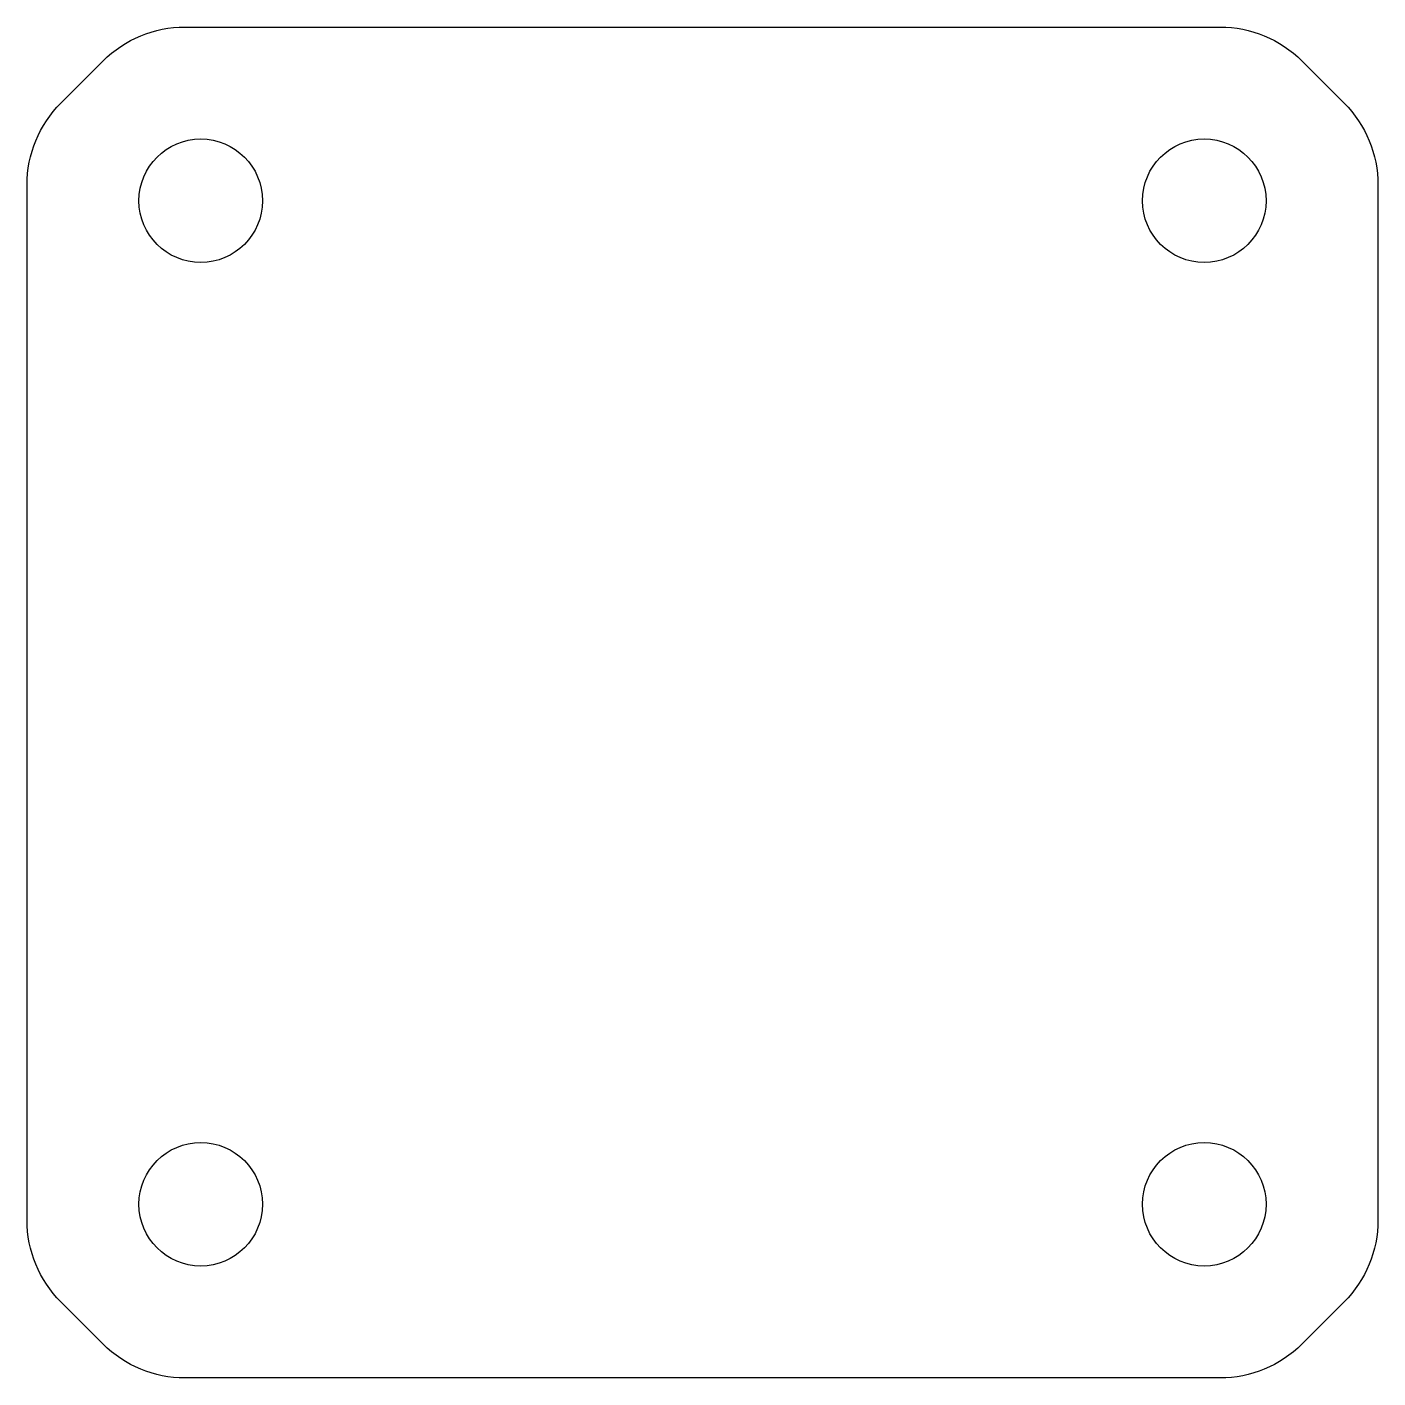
# Model space of a CAD drawing. Header units: millimetres. Extents: x -17.5 to 17.5, y -17.5 to 17.5.
import ezdxf

# ---------------------------------------------------------------- set-up
doc = ezdxf.new("R2010")
doc.units = ezdxf.units.MM
doc.layers.get('0').update_dxf_attribs({"linetype": 'CONTINUOUS'})

msp = doc.modelspace()

# ---------------------------------------------------------------- linework, layer by layer
msp.add_lwpolyline([(-16.621, 15.529), (-15.529, 16.621, -0.198912), (-13.407, 17.5), (13.407, 17.5, -0.198912), (15.529, 16.621), (16.621, 15.529, -0.198912), (17.5, 13.407), (17.5, -13.407, -0.198912), (16.621, -15.529), (15.529, -16.621, -0.198912), (13.407, -17.5), (-13.407, -17.5, -0.198912), (-15.529, -16.621), (-16.621, -15.529, -0.198912), (-17.5, -13.407), (-17.5, 13.407, -0.198912)], format="xyb", close=True)
for centre in [(-13, 13), (13, 13), (-13, -13), (13, -13)]:
    msp.add_circle(centre, 1.6)

doc.saveas('drawing.dxf')
